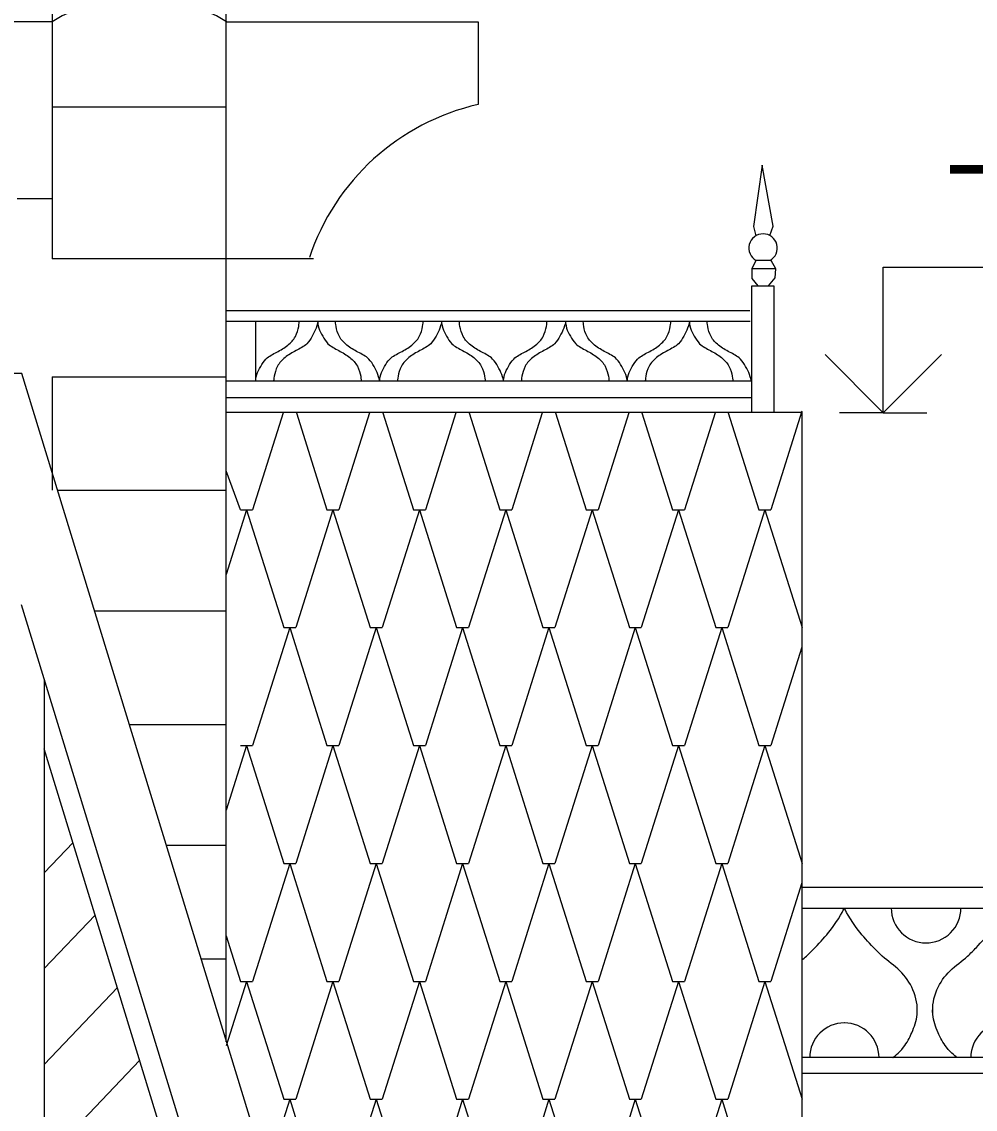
# Model space of a CAD drawing. Header units: millimetres. Extents: x 2399 to 111977, y 1313 to 59551.
# Drawn here: x 75553 to 77192, y 41273 to 43142 of the extents above; entities that cross this region are included whole.
import ezdxf

# ---------------------------------------------------------------- set-up
doc = ezdxf.new("R2010")
doc.units = ezdxf.units.MM
for name, color, linetype, lineweight in [('Basement level', 252, 'Continuous', 13), ('dim Level', 7, 'Continuous', 13), ('main line', 7, 'Continuous', 13)]:
    doc.layers.add(name, color=color, linetype=linetype, lineweight=lineweight)
doc.layers.add('hatch1', color=7, linetype='Continuous', lineweight=20, true_color=0x6a6a6a)
doc.styles.add('СГЕНЕРИР_СТИЛЬ_1', font='georgia.ttf')

msp = doc.modelspace()

# ---------------------------------------------------------------- linework, layer by layer
at = {"layer": 'Basement level', "color": 252, "linetype": 'Continuous', "lineweight": 13}
msp.add_line((75929.1126, 42303.075), (75904.368, 42370.1423), dxfattribs=at)
at = {"layer": 'dim Level', "color": 7, "linetype": 'Continuous', "lineweight": 13}
for p, q in [((77033.5962, 42469.7343), (77033.5962, 42719.7343)), ((77033.5962, 42719.7343), (78202.2042, 42719.7343)), ((77033.5962, 42469.7343), (76933.5962, 42569.7343)), ((77133.5962, 42569.7343), (77033.5962, 42469.7343)), ((77033.5962, 42469.7343), (76958.5962, 42469.7343)), ((77033.5962, 42469.7343), (77108.5962, 42469.7343))]:
    msp.add_line(p, q, dxfattribs=at)
at = {"layer": 'hatch1', "color": 251, "linetype": 'Continuous', "lineweight": 20, "true_color": 0x6a6a6a}
for p, q in [((76002.295, 42469.7343), (75949.704, 42303.075)), ((76025.0092, 42469.7343), (76077.6002, 42303.075)), ((76150.7826, 42469.7343), (76098.1915, 42303.075)), ((76173.4968, 42469.7343), (76226.0878, 42303.075)), ((76299.2702, 42469.7343), (76246.6791, 42303.075)), ((76321.9844, 42469.7343), (76374.5754, 42303.075)), ((76447.7578, 42469.7343), (76395.1667, 42303.075)), ((76470.472, 42469.7343), (76523.063, 42303.075)), ((76596.2453, 42469.7343), (76543.6543, 42303.075)), ((76618.9595, 42469.7343), (76671.5506, 42303.075)), ((76744.7329, 42469.7343), (76692.1419, 42303.075)), ((76767.4471, 42469.7343), (76820.0382, 42303.075)), ((76894.0371, 42472.3221), (76840.6295, 42303.075)), ((75939.4083, 42303.075), (75904.368, 42192.0333)), ((75929.1126, 42303.075), (75949.704, 42303.075)), ((75939.4083, 42303.075), (76003.3564, 42100.4253)), ((76087.8959, 42303.075), (76023.9478, 42100.4253)), ((76077.6002, 42303.075), (76098.1915, 42303.075)), ((76087.8959, 42303.075), (76151.844, 42100.4253)), ((76236.3835, 42303.075), (76172.4353, 42100.4253)), ((76226.0878, 42303.075), (76246.6791, 42303.075)), ((76236.3835, 42303.075), (76300.3316, 42100.4253)), ((76384.8711, 42303.075), (76320.9229, 42100.4253)), ((76374.5754, 42303.075), (76395.1667, 42303.075)), ((76384.8711, 42303.075), (76448.8192, 42100.4253)), ((76533.3586, 42303.075), (76469.4105, 42100.4253)), ((76523.063, 42303.075), (76543.6543, 42303.075)), ((76533.3586, 42303.075), (76597.3068, 42100.4253)), ((76681.8462, 42303.075), (76617.8981, 42100.4253)), ((76671.5506, 42303.075), (76692.1419, 42303.075)), ((76681.8462, 42303.075), (76745.7944, 42100.4253)), ((76830.3338, 42303.075), (76766.3857, 42100.4253)), ((76820.0382, 42303.075), (76840.6295, 42303.075)), ((76830.3338, 42303.075), (76894.282, 42100.4253)), ((76013.6521, 42100.4253), (75949.704, 41897.7756)), ((76003.3564, 42100.4253), (76023.9478, 42100.4253)), ((76013.6521, 42100.4253), (76077.6002, 41897.7756)), ((76162.1397, 42100.4253), (76098.1915, 41897.7756)), ((76151.844, 42100.4253), (76172.4353, 42100.4253)), ((76162.1397, 42100.4253), (76226.0878, 41897.7756)), ((76310.6273, 42100.4253), (76246.6791, 41897.7756)), ((76300.3316, 42100.4253), (76320.9229, 42100.4253)), ((76310.6273, 42100.4253), (76374.5754, 41897.7756)), ((76459.1149, 42100.4253), (76395.1667, 41897.7756)), ((76448.8192, 42100.4253), (76469.4105, 42100.4253)), ((76459.1149, 42100.4253), (76523.063, 41897.7756)), ((76607.6024, 42100.4253), (76543.6543, 41897.7756)), ((76597.3068, 42100.4253), (76617.8981, 42100.4253)), ((76607.6024, 42100.4253), (76671.5506, 41897.7756)), ((76756.09, 42100.4253), (76692.1419, 41897.7756)), ((76745.7944, 42100.4253), (76766.3857, 42100.4253)), ((76756.09, 42100.4253), (76820.0382, 41897.7756)), ((76894.0371, 42067.0227), (76840.6295, 41897.7756)), ((75939.4083, 41897.7756), (75904.368, 41786.7339)), ((75929.1126, 41897.7756), (75949.704, 41897.7756)), ((75939.4083, 41897.7756), (76003.3564, 41695.1259)), ((76087.8959, 41897.7756), (76023.9478, 41695.1259)), ((76077.6002, 41897.7756), (76098.1915, 41897.7756)), ((76087.8959, 41897.7756), (76151.844, 41695.1259)), ((76236.3835, 41897.7756), (76172.4353, 41695.1259)), ((76226.0878, 41897.7756), (76246.6791, 41897.7756)), ((76236.3835, 41897.7756), (76300.3316, 41695.1259)), ((76384.8711, 41897.7756), (76320.9229, 41695.1259)), ((76374.5754, 41897.7756), (76395.1667, 41897.7756)), ((76384.8711, 41897.7756), (76448.8192, 41695.1259)), ((76533.3586, 41897.7756), (76469.4105, 41695.1259)), ((76523.063, 41897.7756), (76543.6543, 41897.7756)), ((76533.3586, 41897.7756), (76597.3068, 41695.1259)), ((76681.8462, 41897.7756), (76617.8981, 41695.1259)), ((76671.5506, 41897.7756), (76692.1419, 41897.7756)), ((76681.8462, 41897.7756), (76745.7944, 41695.1259)), ((76830.3338, 41897.7756), (76766.3857, 41695.1259)), ((76820.0382, 41897.7756), (76840.6295, 41897.7756)), ((76830.3338, 41897.7756), (76894.282, 41695.1259)), ((76013.6521, 41695.1259), (75949.704, 41492.4762)), ((76003.3564, 41695.1259), (76023.9478, 41695.1259)), ((76013.6521, 41695.1259), (76077.6002, 41492.4762)), ((76162.1397, 41695.1259), (76098.1915, 41492.4762)), ((76151.844, 41695.1259), (76172.4353, 41695.1259)), ((76162.1397, 41695.1259), (76226.0878, 41492.4762)), ((76310.6273, 41695.1259), (76246.6791, 41492.4762)), ((76300.3316, 41695.1259), (76320.9229, 41695.1259)), ((76310.6273, 41695.1259), (76310.393, 41694.3835)), ((76310.6273, 41695.1259), (76310.9333, 41694.1559)), ((76310.6273, 41695.1259), (76374.5754, 41492.4762)), ((76459.1149, 41695.1259), (76395.1667, 41492.4762)), ((76448.8192, 41695.1259), (76469.4105, 41695.1259)), ((76459.1149, 41695.1259), (76523.063, 41492.4762)), ((76607.6024, 41695.1259), (76543.6543, 41492.4762)), ((76597.3068, 41695.1259), (76617.8981, 41695.1259)), ((76607.6024, 41695.1259), (76671.5506, 41492.4762)), ((76756.09, 41695.1259), (76692.1419, 41492.4762)), ((76745.7944, 41695.1259), (76766.3857, 41695.1259)), ((76756.09, 41695.1259), (76820.0382, 41492.4762)), ((76894.0371, 41661.7233), (76840.6295, 41492.4762)), ((75904.368, 41570.8912), (75929.1126, 41492.4762)), ((75939.4083, 41492.4762), (75904.368, 41381.4345)), ((75929.1126, 41492.4762), (75949.704, 41492.4762)), ((75939.4083, 41492.4762), (76003.3564, 41289.8265)), ((76087.8959, 41492.4762), (76023.9478, 41289.8265)), ((76077.6002, 41492.4762), (76098.1915, 41492.4762)), ((76087.8959, 41492.4762), (76151.844, 41289.8265)), ((76236.3835, 41492.4762), (76172.4353, 41289.8265)), ((76226.0878, 41492.4762), (76246.6791, 41492.4762)), ((76236.3835, 41492.4762), (76300.3316, 41289.8265)), ((76384.8711, 41492.4762), (76320.9229, 41289.8265)), ((76374.5754, 41492.4762), (76395.1667, 41492.4762)), ((76384.8711, 41492.4762), (76448.8192, 41289.8265)), ((76533.3586, 41492.4762), (76469.4105, 41289.8265)), ((76523.063, 41492.4762), (76543.6543, 41492.4762)), ((76533.3586, 41492.4762), (76597.3068, 41289.8265)), ((76681.8462, 41492.4762), (76617.8981, 41289.8265)), ((76671.5506, 41492.4762), (76692.1419, 41492.4762)), ((76681.8462, 41492.4762), (76745.7944, 41289.8265)), ((76830.3338, 41492.4762), (76766.3857, 41289.8265)), ((76820.0382, 41492.4762), (76840.6295, 41492.4762)), ((76830.3338, 41492.4762), (76894.282, 41289.8265)), ((76013.6521, 41289.8265), (75949.704, 41087.1768)), ((76003.3564, 41289.8265), (76023.9478, 41289.8265)), ((76013.6521, 41289.8265), (76077.6002, 41087.1768)), ((76162.1397, 41289.8265), (76098.1915, 41087.1768)), ((76151.844, 41289.8265), (76172.4353, 41289.8265)), ((76162.1397, 41289.8265), (76226.0878, 41087.1768)), ((76310.6273, 41289.8265), (76246.6791, 41087.1768)), ((76300.3316, 41289.8265), (76320.9229, 41289.8265)), ((76310.6273, 41289.8265), (76310.393, 41289.0841)), ((76310.6273, 41289.8265), (76374.5754, 41087.1768)), ((76310.6273, 41289.8265), (76310.9333, 41288.8565)), ((76459.1149, 41289.8265), (76395.1667, 41087.1768)), ((76448.8192, 41289.8265), (76469.4105, 41289.8265)), ((76459.1149, 41289.8265), (76523.063, 41087.1768)), ((76607.6024, 41289.8265), (76543.6543, 41087.1768)), ((76597.3068, 41289.8265), (76617.8981, 41289.8265)), ((76607.6024, 41289.8265), (76671.5506, 41087.1768)), ((76756.09, 41289.8265), (76692.1419, 41087.1768)), ((76745.7944, 41289.8265), (76766.3857, 41289.8265)), ((76756.09, 41289.8265), (76820.0382, 41087.1768))]:
    msp.add_line(p, q, dxfattribs=at)
for points in [[(75955.2193, 42525.0933), (75955.2193, 42525.0933), (75955.5118, 42530.3856), (75957.0673, 42535.3879), (75958.5893, 42540.2824), (75961.1649, 42544.7567), (75963.7359, 42549.2015), (75966.3782, 42553.7694), (75969.0457, 42558.3537), (75972.7862, 42562.0624), (75978.033, 42567.2645), (75984.8331, 42570.468), (75991.3631, 42573.9707), (75997.974, 42577.5167), (76004.5723, 42581.1783), (76010.4164, 42585.879), (76015.5574, 42590.0141), (76020.1404, 42594.8402), (76023.2773, 42600.6452), (76029.646, 42612.4306), (76029.946, 42626.3671), (76029.946, 42626.3671)], [(76061.7495, 42625.4576), (76061.7495, 42625.4576), (76060.6876, 42620.1847), (76058.8343, 42615.1629), (76057.0617, 42610.3601), (76054.6763, 42605.8154), (76052.1656, 42601.3493), (76049.5791, 42596.7485), (76046.8678, 42592.1879), (76043.1153, 42588.4884), (76037.8538, 42583.3012), (76031.0685, 42580.0828), (76024.5384, 42576.5801), (76017.9276, 42573.0341), (76011.3293, 42569.3725), (76005.4852, 42564.6719), (76000.3442, 42560.5367), (75995.7612, 42555.7106), (75992.6242, 42549.9056), (75986.2555, 42538.1202), (75985.9556, 42524.1837), (75985.9556, 42524.1837)], [(76061.7495, 42625.4576), (76061.7495, 42625.4576), (76062.0421, 42620.1652), (76063.5976, 42615.1629), (76065.1195, 42610.2684), (76067.6951, 42605.7941), (76070.2662, 42601.3493), (76072.9085, 42596.7814), (76075.5759, 42592.1971), (76079.3165, 42588.4884), (76084.5633, 42583.2863), (76091.3633, 42580.0828), (76097.8934, 42576.5801), (76104.5042, 42573.0341), (76111.1025, 42569.3725), (76116.9466, 42564.6719), (76122.0876, 42560.5367), (76126.6706, 42555.7106), (76129.8076, 42549.9056), (76136.1763, 42538.1202), (76136.4762, 42524.1837), (76136.4762, 42524.1837)], [(76168.1177, 42525.0933), (76168.1177, 42525.0933), (76167.0557, 42530.3662), (76165.2024, 42535.3879), (76163.4299, 42540.1907), (76161.0444, 42544.7354), (76158.5337, 42549.2015), (76155.9473, 42553.8024), (76153.2359, 42558.3629), (76149.4835, 42562.0624), (76144.2219, 42567.2496), (76137.4366, 42570.468), (76130.9065, 42573.9707), (76124.2957, 42577.5167), (76117.6974, 42581.1783), (76111.8533, 42585.879), (76106.7123, 42590.0141), (76102.1293, 42594.8402), (76098.9924, 42600.6452), (76092.6237, 42612.4306), (76092.3237, 42626.3671), (76092.3237, 42626.3671)], [(76168.1177, 42525.0933), (76168.1177, 42525.0933), (76168.4102, 42530.3856), (76169.9657, 42535.3879), (76171.4877, 42540.2824), (76174.0633, 42544.7567), (76176.6343, 42549.2015), (76179.2766, 42553.7694), (76181.9441, 42558.3537), (76185.6846, 42562.0624), (76190.9314, 42567.2645), (76197.7314, 42570.468), (76204.2615, 42573.9707), (76210.8723, 42577.5167), (76217.4707, 42581.1783), (76223.3148, 42585.879), (76228.4558, 42590.0141), (76233.0388, 42594.8402), (76236.1757, 42600.6452), (76242.5444, 42612.4306), (76242.8443, 42626.3671), (76242.8443, 42626.3671)], [(76274.6479, 42625.4576), (76274.6479, 42625.4576), (76273.5859, 42620.1847), (76271.7326, 42615.1629), (76269.9601, 42610.3601), (76267.5747, 42605.8154), (76265.064, 42601.3493), (76262.4775, 42596.7485), (76259.7662, 42592.1879), (76256.0137, 42588.4884), (76250.7522, 42583.3012), (76243.9669, 42580.0828), (76237.4368, 42576.5801), (76230.826, 42573.0341), (76224.2277, 42569.3725), (76218.3836, 42564.6719), (76213.2426, 42560.5367), (76208.6596, 42555.7106), (76205.5226, 42549.9056), (76199.1539, 42538.1202), (76198.854, 42524.1837), (76198.854, 42524.1837)], [(76274.6479, 42625.4576), (76274.6479, 42625.4576), (76274.9405, 42620.1652), (76276.4959, 42615.1629), (76278.0179, 42610.2684), (76280.5935, 42605.7941), (76283.1646, 42601.3493), (76285.8069, 42596.7814), (76288.4743, 42592.1971), (76292.2149, 42588.4884), (76297.4616, 42583.2863), (76304.2617, 42580.0828), (76310.7918, 42576.5801), (76317.4026, 42573.0341), (76324.0009, 42569.3725), (76329.845, 42564.6719), (76334.986, 42560.5367), (76339.569, 42555.7106), (76342.706, 42549.9056), (76349.0747, 42538.1202), (76349.3746, 42524.1837), (76349.3746, 42524.1837)], [(76381.016, 42525.0933), (76381.016, 42525.0933), (76379.9541, 42530.3662), (76378.1008, 42535.3879), (76376.3283, 42540.1907), (76373.9428, 42544.7354), (76371.4321, 42549.2015), (76368.8457, 42553.8024), (76366.1343, 42558.3629), (76362.3818, 42562.0624), (76357.1203, 42567.2496), (76350.335, 42570.468), (76343.8049, 42573.9707), (76337.1941, 42577.5167), (76330.5958, 42581.1783), (76324.7517, 42585.879), (76319.6107, 42590.0141), (76315.0277, 42594.8402), (76311.8907, 42600.6452), (76305.522, 42612.4306), (76305.2221, 42626.3671), (76305.2221, 42626.3671)], [(76381.016, 42525.0933), (76381.016, 42525.0933), (76381.3086, 42530.3856), (76382.8641, 42535.3879), (76384.3861, 42540.2824), (76386.9616, 42544.7567), (76389.5327, 42549.2015), (76392.175, 42553.7694), (76394.8424, 42558.3537), (76398.583, 42562.0624), (76403.8298, 42567.2645), (76410.6298, 42570.468), (76417.1599, 42573.9707), (76423.7707, 42577.5167), (76430.369, 42581.1783), (76436.2132, 42585.879), (76441.3541, 42590.0141), (76445.9371, 42594.8402), (76449.0741, 42600.6452), (76455.4428, 42612.4306), (76455.7427, 42626.3671), (76455.7427, 42626.3671)], [(76487.5463, 42625.4576), (76487.5463, 42625.4576), (76486.4843, 42620.1847), (76484.631, 42615.1629), (76482.8585, 42610.3601), (76480.4731, 42605.8154), (76477.9624, 42601.3493), (76475.3759, 42596.7485), (76472.6646, 42592.1879), (76468.9121, 42588.4884), (76463.6506, 42583.3012), (76456.8653, 42580.0828), (76450.3352, 42576.5801), (76443.7244, 42573.0341), (76437.1261, 42569.3725), (76431.2819, 42564.6719), (76426.141, 42560.5367), (76421.558, 42555.7106), (76418.421, 42549.9056), (76412.0523, 42538.1202), (76411.7524, 42524.1837), (76411.7524, 42524.1837)], [(76487.5463, 42625.4576), (76487.5463, 42625.4576), (76487.8389, 42620.1652), (76489.3943, 42615.1629), (76490.9163, 42610.2684), (76493.4919, 42605.7941), (76496.063, 42601.3493), (76498.7053, 42596.7814), (76501.3727, 42592.1971), (76505.1133, 42588.4884), (76510.36, 42583.2863), (76517.1601, 42580.0828), (76523.6902, 42576.5801), (76530.301, 42573.0341), (76536.8993, 42569.3725), (76542.7434, 42564.6719), (76547.8844, 42560.5367), (76552.4674, 42555.7106), (76555.6044, 42549.9056), (76561.9731, 42538.1202), (76562.273, 42524.1837), (76562.273, 42524.1837)], [(76593.9144, 42525.0933), (76593.9144, 42525.0933), (76592.8525, 42530.3662), (76590.9991, 42535.3879), (76589.2266, 42540.1907), (76586.8412, 42544.7354), (76584.3305, 42549.2015), (76581.744, 42553.8024), (76579.0327, 42558.3629), (76575.2802, 42562.0624), (76570.0187, 42567.2496), (76563.2334, 42570.468), (76556.7033, 42573.9707), (76550.0925, 42577.5167), (76543.4942, 42581.1783), (76537.6501, 42585.879), (76532.5091, 42590.0141), (76527.9261, 42594.8402), (76524.7891, 42600.6452), (76518.4204, 42612.4306), (76518.1205, 42626.3671), (76518.1205, 42626.3671)], [(76593.9144, 42525.0933), (76593.9144, 42525.0933), (76594.207, 42530.3856), (76595.7625, 42535.3879), (76597.2844, 42540.2824), (76599.86, 42544.7567), (76602.4311, 42549.2015), (76605.0734, 42553.7694), (76607.7408, 42558.3537), (76611.4814, 42562.0624), (76616.7282, 42567.2645), (76623.5282, 42570.468), (76630.0583, 42573.9707), (76636.6691, 42577.5167), (76643.2674, 42581.1783), (76649.1115, 42585.879), (76654.2525, 42590.0141), (76658.8355, 42594.8402), (76661.9725, 42600.6452), (76668.3412, 42612.4306), (76668.6411, 42626.3671), (76668.6411, 42626.3671)], [(76700.4447, 42625.4576), (76700.4447, 42625.4576), (76699.3827, 42620.1847), (76697.5294, 42615.1629), (76695.7569, 42610.3601), (76693.3715, 42605.8154), (76690.8608, 42601.3493), (76688.2743, 42596.7485), (76685.5629, 42592.1879), (76681.8105, 42588.4884), (76676.549, 42583.3012), (76669.7637, 42580.0828), (76663.2336, 42576.5801), (76656.6227, 42573.0341), (76650.0244, 42569.3725), (76644.1803, 42564.6719), (76639.0393, 42560.5367), (76634.4563, 42555.7106), (76631.3194, 42549.9056), (76624.9507, 42538.1202), (76624.6507, 42524.1837), (76624.6507, 42524.1837)], [(76700.4447, 42625.4576), (76700.4447, 42625.4576), (76700.7373, 42620.1652), (76702.2927, 42615.1629), (76703.8147, 42610.2684), (76706.3903, 42605.7941), (76708.9613, 42601.3493), (76711.6036, 42596.7814), (76714.2711, 42592.1971), (76718.0116, 42588.4884), (76723.2584, 42583.2863), (76730.0585, 42580.0828), (76736.5886, 42576.5801), (76743.1994, 42573.0341), (76749.7977, 42569.3725), (76755.6418, 42564.6719), (76760.7828, 42560.5367), (76765.3658, 42555.7106), (76768.5027, 42549.9056), (76774.8714, 42538.1202), (76775.1714, 42524.1837), (76775.1714, 42524.1837)], [(76806.8128, 42525.0933), (76806.8128, 42525.0933), (76805.7508, 42530.3662), (76803.8975, 42535.3879), (76802.125, 42540.1907), (76799.7396, 42544.7354), (76797.2289, 42549.2015), (76794.6424, 42553.8024), (76791.9311, 42558.3629), (76788.1786, 42562.0624), (76782.9171, 42567.2496), (76776.1318, 42570.468), (76769.6017, 42573.9707), (76762.9909, 42577.5167), (76756.3926, 42581.1783), (76750.5485, 42585.879), (76745.4075, 42590.0141), (76740.8245, 42594.8402), (76737.6875, 42600.6452), (76731.3188, 42612.4306), (76731.0189, 42626.3671), (76731.0189, 42626.3671)]]:
    msp.add_open_spline(points, degree=3, knots=[0, 0, 0, 0, 1, 1, 1, 2, 2, 2, 3, 3, 3, 4, 4, 4, 5, 5, 5, 6, 6, 6, 7, 7, 7, 7], dxfattribs=at)
at = {"layer": 'main line', "color": 7, "linetype": 'Continuous', "lineweight": 13}
for p, q in [((75904.368, 41388.6859), (75904.368, 43506.8436)), ((75605.1579, 43451.2267), (75605.1579, 42734.0356)), ((75605.1579, 43238.418), (75605.1579, 43043.366)), ((75605.1579, 43141.7935), (74896.5254, 43141.7935)), ((75905.1579, 43141.7935), (76337.5022, 43141.7935)), ((76337.5022, 43141.7935), (76337.5022, 42999.5497)), ((75605.1579, 43033.4865), (75605.1579, 42838.2627)), ((75605.1579, 42995.4214), (75905.1579, 42995.4214)), ((76825.6131, 42895.53), (76810.6831, 42789.8714)), ((76844.3713, 42790.637), (76825.6131, 42895.53)), ((75605.1579, 42837.3752), (75545.3517, 42837.3752)), ((76810.6831, 42789.8714), (76814.9189, 42773.9286)), ((76838.993, 42774.1416), (76844.3713, 42790.637)), ((75905.1579, 42734.0356), (75605.1579, 42734.0356)), ((76054.3116, 42734.0356), (75905.1579, 42734.0356)), ((76814.5113, 42731.2997), (76807.6205, 42717.1353)), ((76840.9259, 42731.2997), (76814.5113, 42731.2997)), ((76849.348, 42717.1353), (76840.9259, 42731.2997)), ((76807.6205, 42717.1353), (76807.6205, 42700.674)), ((76849.348, 42717.1353), (76807.6205, 42717.1353)), ((76848.1995, 42701.4397), (76849.348, 42717.1353)), ((76807.6205, 42700.674), (76817.9567, 42687.9342)), ((76836.7149, 42687.9342), (76848.1995, 42701.4397)), ((76808.0472, 42470.5378), (76808.0472, 42687.9342)), ((76808.0472, 42687.9342), (76845.5932, 42687.9342)), ((76845.5932, 42687.9342), (76845.5932, 42470.5378)), ((76804.5055, 42644.916), (75903.9562, 42644.916)), ((76804.8226, 42626.3671), (75903.9562, 42626.3671)), ((76804.8226, 42626.3671), (75903.9562, 42626.3671)), ((76804.8226, 42626.3671), (75903.9562, 42626.3671)), ((76804.8226, 42626.3671), (75903.9562, 42626.3671)), ((76804.8226, 42626.3671), (75903.9562, 42626.3671)), ((76804.8226, 42626.3671), (75903.9562, 42626.3671)), ((76804.8226, 42626.3671), (75903.9562, 42626.3671)), ((76804.8226, 42626.3671), (75903.9562, 42626.3671)), ((76804.8226, 42626.3671), (75903.9562, 42626.3671)), ((76804.8226, 42626.3671), (75903.9562, 42626.3671)), ((76804.8226, 42626.3671), (75903.9562, 42626.3671)), ((75955.2193, 42525.0933), (75955.2193, 42626.3671)), ((76804.8226, 42626.3671), (76092.3237, 42626.3671)), ((76804.8226, 42626.3671), (76305.2221, 42626.3671)), ((76804.8226, 42626.3671), (76518.1205, 42626.3671)), ((76804.8226, 42626.3671), (76731.0189, 42626.3671)), ((75553.0181, 42537.3894), (75134.4675, 42537.3894)), ((75952.8027, 41232.2053), (75553.0181, 42537.3894)), ((75605.1579, 42531.7734), (75905.1579, 42531.7734)), ((75605.1579, 42531.7734), (75605.1579, 42336.5496)), ((76806.5693, 42524.1837), (75903.9562, 42524.1837)), ((76806.5693, 42524.1837), (75903.9562, 42524.1837)), ((76806.5693, 42524.1837), (75903.9562, 42524.1837)), ((76806.5693, 42524.1837), (75903.9562, 42524.1837)), ((76806.5693, 42524.1837), (75903.9562, 42524.1837)), ((76806.5693, 42524.1837), (75985.9556, 42524.1837)), ((76806.5693, 42524.1837), (76198.854, 42524.1837)), ((76806.5693, 42524.1837), (76411.7524, 42524.1837)), ((76807.0644, 42495.224), (75903.9562, 42495.224)), ((76807.0644, 42495.224), (75903.9562, 42495.224)), ((75905.4033, 42470.5378), (76893.6254, 42470.5378)), ((76893.6254, 42470.5378), (76893.6254, 40567.851)), ((75614.0325, 42336.5496), (75904.368, 42336.5496)), ((75830.4381, 41232.2053), (75552.5143, 42139.5485)), ((75677.5437, 42129.2034), (75905.1579, 42129.2034)), ((75591.7793, 42011.3591), (75591.7793, 41008.7329)), ((75737.3417, 41933.9796), (75904.368, 41933.9796)), ((75793.9566, 41232.2053), (75591.7793, 41892.2574)), ((75641.1257, 41731.1552), (75591.7793, 41679.2656)), ((75800.8529, 41726.6335), (75905.1579, 41726.6335)), ((76893.6254, 41654.2396), (78139.7289, 41654.2396)), ((76893.6254, 41618.4202), (78139.7289, 41618.4202)), ((75679.3335, 41606.4178), (75591.7793, 41514.3512)), ((75860.651, 41531.4097), (75904.368, 41531.4097)), ((75717.5412, 41481.6803), (75591.7793, 41349.4368)), ((77118.9636, 41435.502), (77118.9636, 41450.761)), ((75755.7489, 41356.9428), (75591.7793, 41184.5224)), ((78139.7289, 41361.3244), (76893.6254, 41361.3244)), ((78139.7289, 41333.9206), (76893.6254, 41333.9206))]:
    msp.add_line(p, q, dxfattribs=at)
for centre, radius, start, end in [((75755.1579, 42896.976), 287.116, 58.5041428, 121.4958572), ((76425.5126, 42611.0529), 398.3411, 102.7643833, 161.6694366), ((76827.1444, 42752.7377), 24.4646, 298.8026305, 241.1973695), ((77107.3824, 41618.4202), 59.9168, 180, 270), ((77107.3824, 41618.4202), 59.9168, 269.2626612, 0), ((76967.0719, 41361.3244), 59.814, 90, 180), ((76966.6111, 41361.3244), 59.814, 0, 90), ((77243.9636, 41361.3244), 59.814, 0, 180)]:
    msp.add_arc(centre, radius, start, end, dxfattribs=at)
for points, knots in [([(76893.6254, 41529.0181), (76896.3308, 41531.1856), (76898.9989, 41533.3974), (76901.5731, 41535.7184), (76906.8385, 41540.4659), (76911.7409, 41545.5902), (76916.6055, 41550.7509), (76925.6403, 41560.3355), (76934.8785, 41569.7566), (76942.9123, 41580.1894), (76956.6887, 41598.0797), (76966.8415, 41618.4202), (76966.8415, 41618.4202)], [0, 0, 0, 0, 1, 1, 1, 2, 2, 2, 3, 3, 3, 4, 4, 4, 4]), ([(77050.2742, 41361.3244), (77050.2742, 41361.3244), (77060.5745, 41369.1061), (77068.4384, 41379.1303), (77074.4042, 41386.7349), (77078.9909, 41395.3064), (77082.8445, 41404.1844), (77087.2011, 41414.2211), (77090.7862, 41424.6197), (77091.8415, 41435.502), (77093.2525, 41450.0526), (77090.5047, 41464.6492), (77084.7236, 41478.094), (77079.4547, 41490.3472), (77071.7186, 41501.3466), (77062.1749, 41510.6643), (77052.8359, 41519.782), (77041.8069, 41526.9752), (77032.1099, 41535.7184), (77026.8445, 41540.4659), (77021.9421, 41545.5902), (77017.0775, 41550.7509), (77008.0427, 41560.3355), (76998.8045, 41569.7566), (76990.7707, 41580.1894), (76976.9943, 41598.0797), (76966.8415, 41618.4202), (76966.8415, 41618.4202)], [0, 0, 0, 0, 1, 1, 1, 2, 2, 2, 3, 3, 3, 4, 4, 4, 5, 5, 5, 6, 6, 6, 7, 7, 7, 8, 8, 8, 9, 9, 9, 9]), ([(77160.531, 41361.3244), (77160.531, 41361.3244), (77150.2306, 41369.1061), (77142.3667, 41379.1303), (77136.401, 41386.7349), (77131.8142, 41395.3064), (77127.9606, 41404.1844), (77123.604, 41414.2211), (77120.0189, 41424.6197), (77118.9636, 41435.502), (77117.5526, 41450.0526), (77120.3005, 41464.6492), (77126.0816, 41478.094), (77131.3504, 41490.3472), (77139.0865, 41501.3466), (77148.6303, 41510.6643), (77157.9692, 41519.782), (77168.9982, 41526.9752), (77178.6952, 41535.7184), (77183.9606, 41540.4659), (77188.863, 41545.5902), (77193.7276, 41550.7509), (77202.7624, 41560.3355), (77212.0006, 41569.7566), (77220.0344, 41580.1894), (77233.8109, 41598.0797), (77243.9636, 41618.4202), (77243.9636, 41618.4202)], [0, 0, 0, 0, 1, 1, 1, 2, 2, 2, 3, 3, 3, 4, 4, 4, 5, 5, 5, 6, 6, 6, 7, 7, 7, 8, 8, 8, 9, 9, 9, 9])]:
    msp.add_open_spline(points, degree=3, knots=knots, dxfattribs=at)

# ---------------------------------------------------------------- texts
at = {"layer": 'dim Level', "color": 7, "lineweight": 13, "insert": (77133.5962, 42739.7343), "char_height": 200, "attachment_point": 7, "style": 'СГЕНЕРИР_СТИЛЬ_1'}
msp.add_mtext('\\A1;+10,700', dxfattribs=at)

doc.saveas('drawing.dxf')
